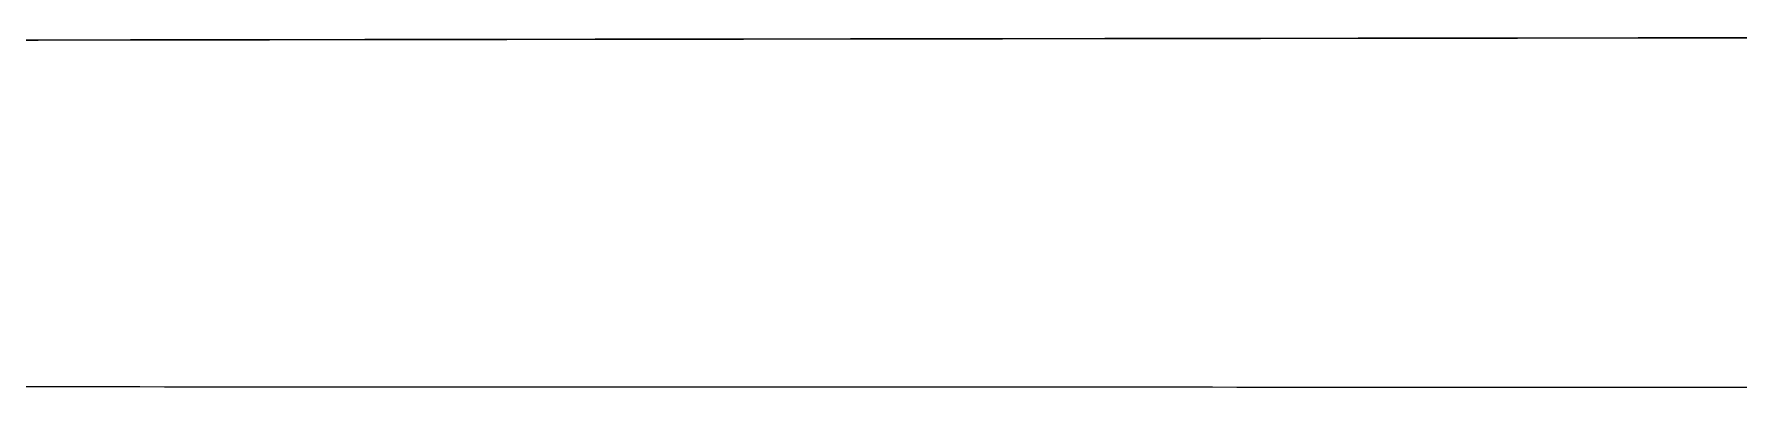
# Model space of a CAD drawing. Header units: millimetres. Extents: x 2312 to 3992, y 755 to 1943.
# Drawn here: x 2911.15 to 2921.04, y 929.74 to 931.91 of the extents above; entities that cross this region are included whole.
import ezdxf

# ---------------------------------------------------------------- set-up
doc = ezdxf.new("R2010")
doc.units = ezdxf.units.MM

msp = doc.modelspace()

# ---------------------------------------------------------------- linework, layer by layer
at = {"color": 7, "linetype": 'Continuous', "lineweight": 25}
for points, knots in [([(2974.931, 931.8867), (2974.79, 931.8873), (2974.0843, 931.8906), (2972.5686, 931.8959), (2970.0751, 931.902), (2967.1533, 931.9069), (2963.4176, 931.911), (2958.6904, 931.9139), (2952.8451, 931.9148), (2946.4007, 931.9136), (2939.414, 931.91), (2931.9851, 931.9042), (2925.1156, 931.8973), (2919.0051, 931.89), (2913.7116, 931.8829), (2908.476, 931.8753), (2904.9864, 931.8696), (2903.3257, 931.8669)], [0, 0, 0, 0, 0.0157743, 0.0789239, 0.14207, 0.2052136, 0.2683585, 0.3538507, 0.4395956, 0.5250891, 0.610583, 0.6963292, 0.7818226, 0.8369683, 0.8921132, 0.9486599, 1, 1, 1, 1]), ([(2974.258, 931.8852), (2974.1029, 931.8859), (2973.3272, 931.8895), (2971.4178, 931.896), (2967.9685, 931.9033), (2963.4111, 931.909), (2958.5317, 931.912), (2953.5976, 931.913), (2948.8215, 931.9125), (2943.1288, 931.9105), (2936.403, 931.9064), (2928.6081, 931.8997), (2920.3469, 931.8905), (2911.9231, 931.8793), (2906.1959, 931.8701), (2903.4384, 931.8657)], [0, 0, 0, 0, 0.017494, 0.087542, 0.177014, 0.266772, 0.356242, 0.422242, 0.488241, 0.55424, 0.643075, 0.732194, 0.821031, 0.913828, 1, 1, 1, 1])]:
    msp.add_open_spline(points, degree=3, knots=knots, dxfattribs=at)
msp.add_open_spline([(2901.8977, 929.8672), (2904.956, 929.867), (2911.0727, 929.8667), (2920.1252, 929.8636), (2928.9186, 929.8585), (2937.3245, 929.8515), (2945.2191, 929.8427), (2952.4861, 929.8321), (2959.0192, 929.8199), (2964.7203, 929.8064), (2969.5128, 929.7916), (2973.2992, 929.7759), (2976.1244, 929.7594), (2977.0893, 929.7481), (2977.5718, 929.7424)], degree=3, dxfattribs=at)

doc.saveas('drawing.dxf')
